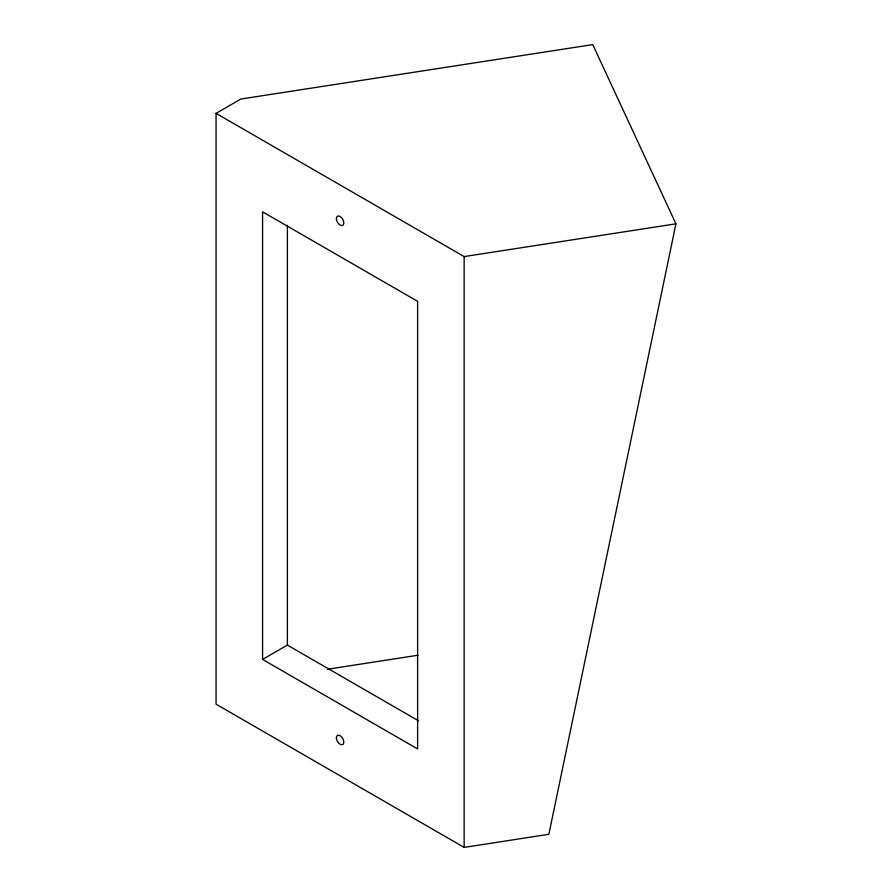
<?xml version="1.0" encoding="UTF-8"?>
<svg xmlns="http://www.w3.org/2000/svg" width="892" height="892" viewBox="0 0 892 892"><rect width="100%" height="100%" fill="white"/><g stroke="black" fill="none" stroke-linecap="round" stroke-linejoin="round"><path stroke-width="1.34" d="M675.935 223.825L548.859 834.299L464.141 847.4L216.065 704.178L216.065 113.362L240.873 99.034L592.756 44.6L675.935 223.825L464.141 256.584L216.065 113.362M262.571 659.411L417.623 748.934L417.623 301.34L262.571 211.828L262.571 659.411L287.38 645.094L418.393 720.725M327.275 669.268L418.058 655.23M464.141 256.584L464.141 847.4M287.38 225.308L287.38 645.094M336.384 737.829A5.263 3.033 60 0 0 341.959 744.775A5.263 3.033 60 0 0 341.959 737.338A5.263 3.033 60 0 0 336.384 737.829M336.384 218.808A5.263 3.033 60 0 0 342.093 225.565A5.263 3.033 60 0 0 341.826 217.971A5.263 3.033 60 0 0 336.384 218.808"/></g></svg>
